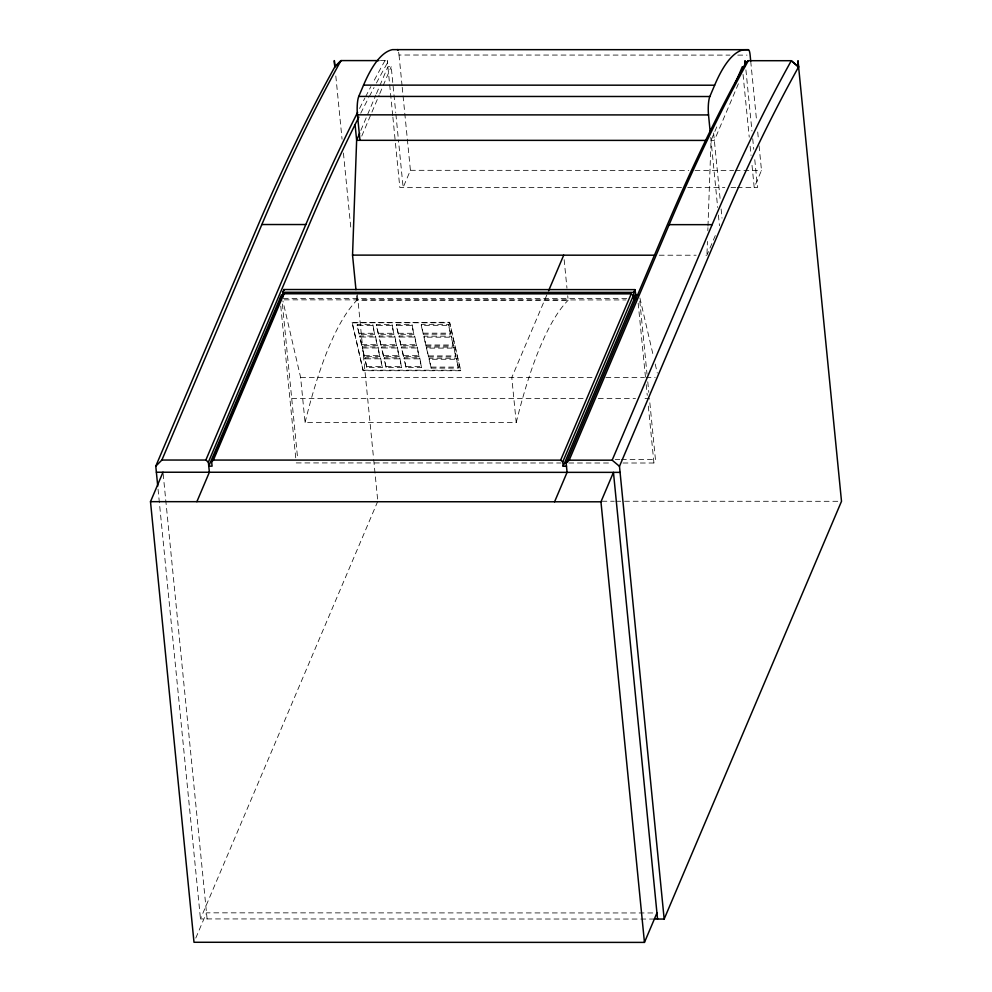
<?xml version="1.0" encoding="UTF-8"?>
<svg xmlns="http://www.w3.org/2000/svg" width="992" height="992" viewBox="0 0 992 992"><rect width="100%" height="100%" fill="white"/><g stroke="black" fill="none" stroke-linecap="round" stroke-linejoin="round"><path stroke-width="0.74" stroke-dasharray="4.96 3.72" d="M706.998 253.692L707.432 241.44M707.817 230.727L707.928 227.664M707.978 226.139L711.041 140.418L717.65 124.843M352.073 322.747L449.674 322.276L460.685 370.735L363.171 370.71L352.073 322.747L449.574 322.784L460.685 370.735M357.108 325.587L357.294 324.57L372.868 324.582L374.691 334.292L359.129 334.279L357.108 325.587L372.682 325.587L374.691 334.292M359.129 334.279L357.294 324.57M359.761 337.02L359.947 336.003L375.509 336.003L377.344 345.712L361.77 345.712L359.761 337.02L375.323 337.02L377.344 345.712M361.77 345.712L359.947 336.003M362.303 347.981L362.477 346.964L378.051 346.977L379.874 356.686L364.312 356.674L362.303 347.981L377.865 347.994L379.874 356.686M364.312 356.674L362.477 346.964M364.808 358.831L364.994 357.814L380.556 357.814L382.391 367.524L366.829 367.524L364.808 358.831L380.382 358.831L382.391 367.524M363.171 370.71L352.16 322.239M372.682 325.587L372.868 324.582M366.829 367.524L364.994 357.814M376.39 325.587L376.576 324.582L392.138 324.582L393.973 334.292L378.398 334.292L376.39 325.587L391.952 325.599L393.973 334.292M375.323 337.02L375.509 336.003M378.398 334.292L376.576 324.582M379.031 337.02L379.217 336.003L394.791 336.015L396.614 345.724L381.052 345.712L379.031 337.02L394.605 337.032L396.614 345.724M377.865 347.994L378.051 346.977M381.052 345.712L379.217 336.003M381.573 347.994L381.759 346.977L397.321 346.977L399.156 356.686L383.594 356.686L381.573 347.994L397.147 347.994L399.156 356.686M380.382 358.831L380.556 357.814M383.594 356.686L381.759 346.977M384.09 358.831L384.276 357.827L399.838 357.827L401.673 367.536L386.099 367.536L384.09 358.831L399.652 358.844L401.673 367.536M391.952 325.599L392.138 324.582M386.099 367.536L384.276 357.827M396.329 325.599L396.515 324.582L412.077 324.595L413.912 334.292L398.338 334.292L396.329 325.599L411.891 325.599L413.912 334.292M394.605 337.032L394.791 336.015M398.338 334.292L396.515 324.582M398.97 337.032L399.156 336.015L414.73 336.015L416.553 345.724L400.991 345.724L398.97 337.032L414.544 337.032L416.553 345.724M397.147 347.994L397.321 346.977M400.991 345.724L399.156 336.015M401.512 347.994L401.698 346.977L417.26 346.989L419.095 356.698L403.533 356.686L401.512 347.994L417.086 347.994L419.095 356.698M399.652 358.844L399.838 357.827M403.533 356.686L401.698 346.977M404.029 358.844L404.215 357.827L419.777 357.827L421.612 367.536L406.038 367.536L404.029 358.844L419.591 358.844L421.612 367.536M411.891 325.599L412.077 324.595M406.038 367.536L404.215 357.827M414.544 337.032L414.73 336.015M417.086 347.994L417.26 346.989M421.216 325.351L421.389 324.334L448.756 324.347L450.616 334.18L423.249 334.18L421.216 325.351L448.57 325.351L450.616 334.18M423.249 334.18L421.389 324.334M419.591 358.844L419.777 357.827M423.956 337.181L424.13 336.164L451.496 336.176L453.356 346.022L425.99 346.01L423.956 337.181L451.31 337.193L453.356 346.022M425.99 346.01L424.13 336.164M426.486 348.118L426.672 347.101L454.026 347.113L455.886 356.946L428.532 356.946L426.486 348.118L453.84 348.118L455.886 356.946M428.532 356.946L426.672 347.101M429.065 359.278L429.251 358.261L456.605 358.273L458.465 368.106L431.111 368.106L429.065 359.278L456.432 359.278L458.465 368.106M431.111 368.106L429.251 358.261M448.57 325.351L448.756 324.347M451.31 337.193L451.496 336.176M453.84 348.118L454.026 347.113M456.432 359.278L456.605 358.273M360.852 130.411L375.869 95.009M376.476 93.595L387.897 66.687L391.208 66.687L395.734 112.555M361.758 136.078L379.192 95.009M379.787 93.595L391.208 66.687M402.219 87.296L410.415 170.314L403.136 187.476L398.449 140.083M654.46 919.051L200.471 918.927L377.803 501.183M195.784 938.072L206.497 912.838L655.402 912.962M546.803 295.008L511.773 377.518L516.224 422.555L305.065 422.493L300.626 377.456L282.881 300.849M738.395 83.787L714.352 140.418L711.041 140.418M715.294 235.563L706.949 255.217L702.324 255.217M759.078 145.812L761.496 170.413L754.218 187.575L751.8 163.11M622.976 463.004L653.939 463.016L655.439 459.482L649.425 398.536L641.675 398.536M398.598 52.154A9.585 1.959 -90 0 1 399.032 55.019L730.013 55.106M737.75 55.118L747.026 55.118M380.432 60.599L384.983 60.599L387.5 62.719A4329.981 887.332 -90 0 0 375.385 84.99M410.415 170.314L688.808 170.388M694.995 170.388L733.658 170.401M735.208 170.401L761.496 170.413M681.529 187.55L399.826 187.476L395.436 143.133M687.716 187.55L724.83 187.562M731.017 187.562L735.655 187.575M737.205 187.575L757.528 187.575L754.515 156.996M659.196 255.204L696.161 255.217M283.303 298.369L628.196 298.468M284.22 299.844L626.026 299.944M305.065 422.493A579.328 118.718 -90 0 1 356.996 300.154L568.156 300.216L567.709 295.715M423.435 333.163L450.802 333.176M359.315 333.262L374.877 333.275M378.584 333.275L394.159 333.275M398.524 333.275L414.086 333.287M361.956 344.695L377.518 344.695M381.238 344.708L396.8 344.708M401.177 344.708L416.739 344.708M426.176 344.993L453.542 345.005M364.498 355.669L380.06 355.669M383.768 355.669L399.342 355.669M403.707 355.682L419.281 355.682M428.718 355.93L456.072 355.942M367.003 366.507L382.577 366.519M386.285 366.519L401.847 366.519M406.224 366.519L421.786 366.532M431.297 367.09L458.651 367.102M363.27 370.202L460.772 370.227M300.626 377.456L593.538 377.543M605.876 377.543L644.44 377.555M645.99 377.555L655.241 377.555M291.71 398.437L584.387 398.524M598.325 398.524L635.488 398.536M615.176 459.47L619.826 459.47M621.376 459.47L655.439 459.482M296.236 462.917L561.026 462.991M568.776 462.991L610.576 463.004M601.921 501.245L614.284 501.245M615.834 501.245L839.951 501.307M639.89 297.947L653.455 356.525M655.204 364.039L657.287 373.054M750.721 61.268L756.648 121.222M757.714 131.986L758.471 139.661M745.91 69.849L751.948 131.006M752.705 138.644L753.759 149.358M743.045 74.437L749.233 137.119M750.138 146.295L751.043 155.471M713.62 133.002L720.366 201.364M721.122 208.977L722.027 218.116M710.743 137.417L717.662 207.452M718.406 215.066L719.46 225.742M639.803 301.035L647.02 374.17M647.764 381.784L648.818 392.448M638.154 303.093L645.445 376.898M646.201 384.586L647.255 395.349M648.322 406.112L653.939 463.016M564.15 259.681L566.965 288.201M399.032 55.019L402.07 85.758M395.882 114.092L398.3 138.545M392.72 115.618L387.289 60.599L387.463 62.794L384.983 60.599A4332.138 887.766 -90 0 0 372.905 82.795M392.882 117.143L395.287 141.608M335.817 75.987L342.054 139.153M343.43 153.016L351.032 230.045M357.418 294.748L373.538 458.044M373.686 459.594L377.642 499.646M356.55 295.653L356.996 300.154M282.385 303.986L297.736 459.383M280.748 306.057L295.777 458.304M163.147 473.779L207.105 918.927M158.05 489.18L200.471 918.927M516.224 422.555A579.328 118.718 -90 0 1 568.156 300.216M359.575 108.45A4332.138 887.766 -90 0 1 364.895 98.059M365.564 96.782A4332.138 887.766 -90 0 1 370.909 86.577M360.728 113.262A4329.981 887.332 -90 0 1 368.714 97.675M369.384 96.398A4329.981 887.332 -90 0 1 374.058 87.507"/><path stroke-width="1.49" d="M355.954 289.652L352.544 255.118L356.636 140.318L355.086 124.558M157.74 486.092L155.781 466.178L255.75 230.677A4325.554 886.414 -90 0 1 334.788 66.972L341 60.586L378.919 60.599M155.781 466.178L161.882 460.04L261.851 224.527A4332.138 887.766 -90 0 1 341 60.586L334.912 66.749L334.304 60.586L334.788 66.972M656.952 912.962L644.453 942.4L193.998 942.276L150.499 501.667L162.998 472.229M359.96 140.318L357.442 114.836A13.789 2.827 -90 0 1 358.757 96.422L363.556 85.114A359.588 73.693 -90 0 1 392.497 49.637L748.352 49.699A9.585 1.959 -90 0 1 750.126 55.118L750.721 61.268M161.882 460.04L205.852 460.052L305.821 224.539A4332.138 887.766 -90 0 1 351.614 124.36L357.616 112.344M196.875 501.692L209.374 472.242L208.37 462.173L308.351 226.66A4329.832 887.294 -90 0 1 354.107 126.53L358.856 117.031M283.154 296.856L282.695 292.28L283.861 289.528L634.954 289.627L635.884 294.946L563.171 466.252L566.482 466.252M283.7 294.847L281.48 294.835L208.766 466.153L212.077 466.153L211.656 461.826L282.249 295.517L283.997 293.756L631.234 293.855L633.33 295.616L633.764 299.944M211.656 461.826L213.404 460.065L283.997 293.756M359.65 133.238L356.636 140.318L706.403 140.418M548.613 290.743L563.704 255.18M710.297 132.928L708.524 114.936A13.789 2.827 -90 0 1 709.838 96.522L714.637 85.213A359.588 73.693 -90 0 1 743.578 49.736L748.352 49.699M213.404 460.065L560.641 460.152L631.234 293.855M636.591 298.468L634.384 298.468L633.776 292.38L634.954 289.627M563.171 466.252L562.737 461.925L633.33 295.616M554.578 501.791L567.077 472.353L566.172 463.19L666.14 227.676A4328.84 887.096 -90 0 1 711.896 127.571L718.518 114.303A4329.051 887.133 -90 0 1 745.24 63.86L748.315 60.698L791.294 60.71L798.61 66.873M566.172 463.19L569.185 460.164L669.154 224.651A4332.138 887.766 -90 0 1 714.947 124.459L721.568 111.178A4332.138 887.766 -90 0 1 748.315 60.698L745.302 63.748L745.004 60.698L745.24 63.86M735.084 83.787L742.289 66.786L744.496 66.786M569.185 460.164L612.163 460.176L712.132 224.663A4332.138 887.766 -90 0 1 791.294 60.71L798.486 67.096A4325.554 886.414 -90 0 0 719.448 230.801L619.479 466.314L664.169 919.051L654.46 919.051M644.453 942.4L600.954 501.803L613.453 472.366L657.547 919.051M664.169 919.051L841.501 501.307L798.002 60.71L798.486 67.096M363.556 85.114L714.637 85.213M358.757 96.422L709.838 96.522M357.442 114.836L708.524 114.936M261.851 224.527L305.821 224.539M669.154 224.651L712.132 224.663M352.544 255.118L654.584 255.204M282.695 292.28L633.776 292.38M635.884 294.946L638.092 294.946M156.376 472.229L620.074 472.366M150.499 501.667L600.954 501.803M612.163 460.176L619.479 466.314M205.852 460.052L208.37 462.173M560.641 460.152L562.737 461.925M283.861 289.528L284.357 290.358M279.992 298.369L280.29 301.444M397.259 49.6A9.585 1.959 -90 0 1 397.978 50.257"/></g></svg>
